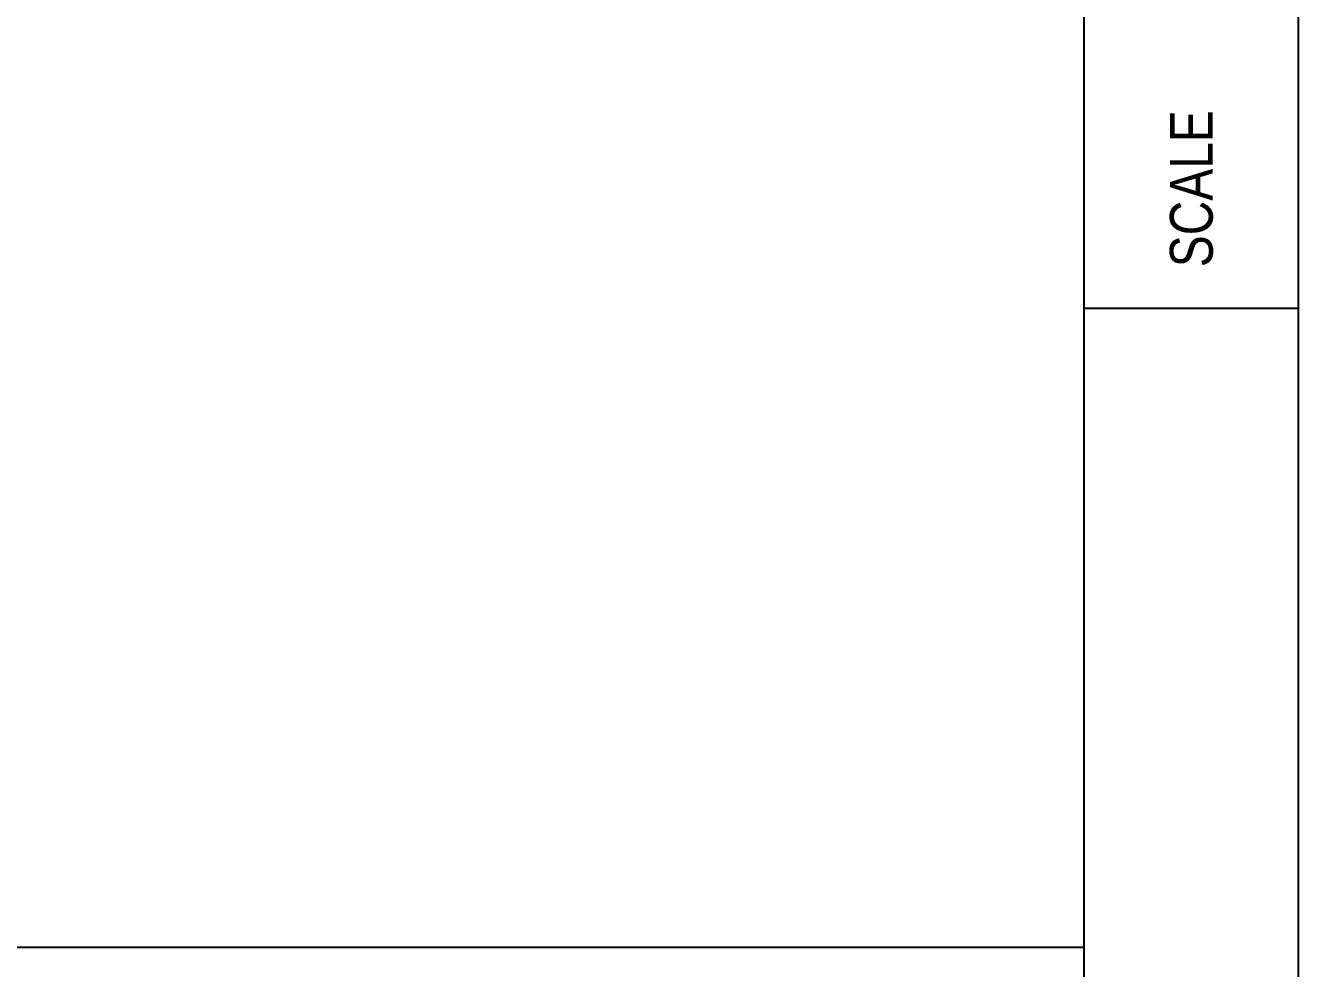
# Model space of a CAD drawing. Extents: x 0 to 420, y 0 to 297.
# Drawn here: x 385.81 to 415.5, y 81.34 to 103.34 of the extents above; entities that cross this region are included whole.
import ezdxf
from ezdxf.enums import TextEntityAlignment as Align

# ---------------------------------------------------------------- set-up
doc = ezdxf.new("R2010")
doc.units = 0
doc.header["$LTSCALE"] = 0.3
doc.header["$MEASUREMENT"] = 0
doc.layers.get('0').update_dxf_attribs({"linetype": 'CONTINUOUS'})
for name, color, linetype in [('TBLK18', 4, 'CONTINUOUS'), ('TBLK25', 1, 'CONTINUOUS'), ('TBLK35', 3, 'CONTINUOUS'), ('TBLK50', 7, 'CONTINUOUS')]:
    doc.layers.add(name, color=color, linetype=linetype)
doc.styles.add('HELVL', font='HELVL.shx', dxfattribs={"height": 2.015})
doc.styles.add('iso', font='iso3098b.shx')

# ---------------------------------------------------------------- blocks, each defined once
blk = doc.blocks.new('A3BBLK')
at = {"layer": 'TBLK50'}
blk.add_line((415.5, 4.5), (415.5, 292.5), dxfattribs=at)
blk = doc.blocks.new('title block')
at = {"layer": 'TBLK35'}
for p, q in [((410.5, 57), (410.5, 292.5)), ((410.5, 96.75), (415.5, 96.75)), ((352.5, 81.841), (410.5, 81.841))]:
    blk.add_line(p, q, dxfattribs=at)
blk.add_blockref('A3BBLK', (0, 0))
at = {"layer": 'TBLK18', "style": 'HELVL', "width": 0.8}
blk.add_text('SCALE', height=1, rotation=90, dxfattribs=at).set_placement((413.5, 97.703))
at = {"layer": 'TBLK18', "style": 'iso'}
blk.add_attdef('MR_DIRECTORATE', text='', height=1.5, dxfattribs=at).set_placement((381.5, 67.119), align=Align.CENTER)
for tag, p in [('STREET_NAME', (355.514, 61.1)), ('SUBURB_POSTCODE', (388.488, 61.1)), ('TELEPHONE_NO.', (368.306, 58.836)), ('FAX_NO.', (393.555, 58.836))]:
    blk.add_attdef(tag, p, '', height=1.5, dxfattribs=at)
at = {"layer": 'TBLK25', "style": 'iso'}
for tag, height, p in [('MR_BRANCH', 2, (381.5, 64.199)), ('ROAD_SECTION', 1.75, (384.5, 29.162)), ('SLK', 1.75, (384.5, 26.108)), ('CHAINAGE', 1.75, (384.5, 19.205))]:
    blk.add_attdef(tag, text='', height=height, dxfattribs=at).set_placement(p, align=Align.CENTER)
for tag, p, height in [('FILE_NUMBER', (371.773, 53.237), 2.5), ('DESIGNED_/_DRAWN', (371.773, 48.487), 2), ('VERIFIED', (371.773, 43.487), 2), ('APPROVED', (371.773, 38.487), 2), ('LOCAL_AUTHORITY', (370.48, 16.733), 1.25)]:
    blk.add_attdef(tag, p, '', height=height, dxfattribs=at)
at = {"layer": 'TBLK35', "style": 'iso', "width": 0.9}
for tag, p in [('ROAD_PROJECT&NUMBER', (384.5, 32.231)), ('DRAWING_DESCRIPTION', (384.5, 22.288))]:
    blk.add_attdef(tag, text='', height=2.5, dxfattribs=at).set_placement(p, align=Align.CENTER)
at = {"layer": 'TBLK50', "style": 'iso'}
blk.add_attdef('DRG_NUMBER', (356.803, 6.021), '', height=5, dxfattribs=at)

msp = doc.modelspace()

# ---------------------------------------------------------------- block references
at = {"color": 1}
msp.add_blockref('title block', (0, 0), dxfattribs=at)

doc.saveas('drawing.dxf')
